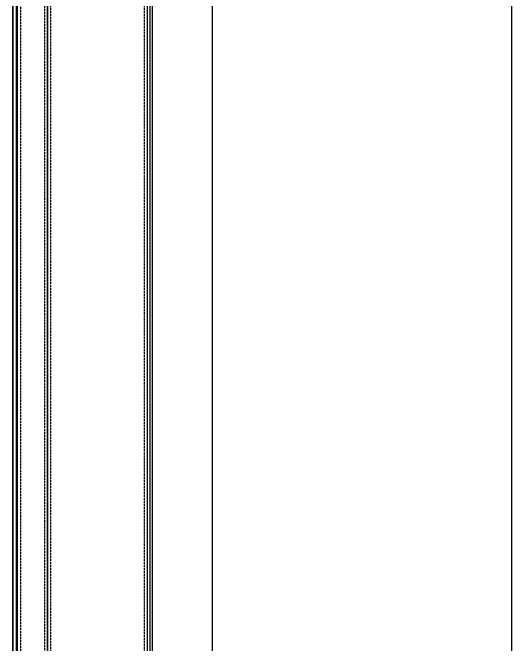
# Model space of a CAD drawing. Header units: millimetres. Extents: x 7297 to 60227, y -7497 to 19324.
# Drawn here: x 58506 to 59006, y 2215 to 2848 of the extents above; entities that cross this region are included whole.
import ezdxf

# ---------------------------------------------------------------- set-up
doc = ezdxf.new("R2010")
doc.units = ezdxf.units.MM
doc.linetypes.add('HIDDEN', pattern=[0.375, 0.25, -0.125])
doc.layers.add('NS_AL_PANEL', color=32, linetype='Continuous', lineweight=9)
for name, color, linetype in [('NS_COL_D-GREY', 8, 'Continuous'), ('NS_COL_WHITE', 7, 'Continuous'), ('NS_FRAME', 253, 'Continuous')]:
    doc.layers.add(name, color=color, linetype=linetype)

# ---------------------------------------------------------------- blocks, each defined once
blk = doc.blocks.new('*U243')
blk.add_lwpolyline([(0, 0), (100, 0), (100, 2751.99), (0, 2751.99)], close=True)
at = {"linetype": 'HIDDEN'}
blk.add_lwpolyline([(3.2, 0), (96.8, 0), (96.8, 2751.99), (3.2, 2751.99)], close=True, dxfattribs=at)
blk = doc.blocks.new('*U242')
blk.add_lwpolyline([(0, 0), (30, 0), (30, 2791.99), (0, 2791.99)], close=True)
at = {"linetype": 'HIDDEN'}
blk.add_lwpolyline([(3.2, 0), (26.8, 0), (26.8, 2791.99), (3.2, 2791.99)], close=True, dxfattribs=at)

msp = doc.modelspace()

# ---------------------------------------------------------------- linework, layer by layer
at = {"layer": 'NS_AL_PANEL'}
for p, q in [((58505.98, 4688.74), (58505.98, 1826.75)), ((58506.48, 1827.25), (58506.48, 4688.24)), ((58509.48, 1830.25), (58509.48, 4685.24)), ((58509.98, 1861.75), (58509.98, 4684.74))]:
    msp.add_line(p, q, dxfattribs=at)
at = {"layer": 'NS_COL_D-GREY'}
msp.add_lwpolyline([(58645.98, 1827.75), (58620.98, 1827.75), (58620.98, 1829.75), (58643.98, 1829.75), (58643.98, 4685.74), (58620.98, 4685.74), (58620.98, 4687.74), (58645.98, 4687.74)], close=True, dxfattribs=at)
at = {"layer": 'NS_COL_WHITE'}
for p, q in [((58705.98, 4757.74), (58705.98, 1757.74)), ((59005.98, 4757.74), (59005.98, 1757.74))]:
    msp.add_line(p, q, dxfattribs=at)

# ---------------------------------------------------------------- block references
at = {"layer": 'NS_FRAME', "xscale": -1, "rotation": 180}
for name, p in [('*U242', (58510.98, 4653.74)), ('*U243', (58540.98, 4633.74))]:
    msp.add_blockref(name, p, dxfattribs=at)

doc.saveas('drawing.dxf')
